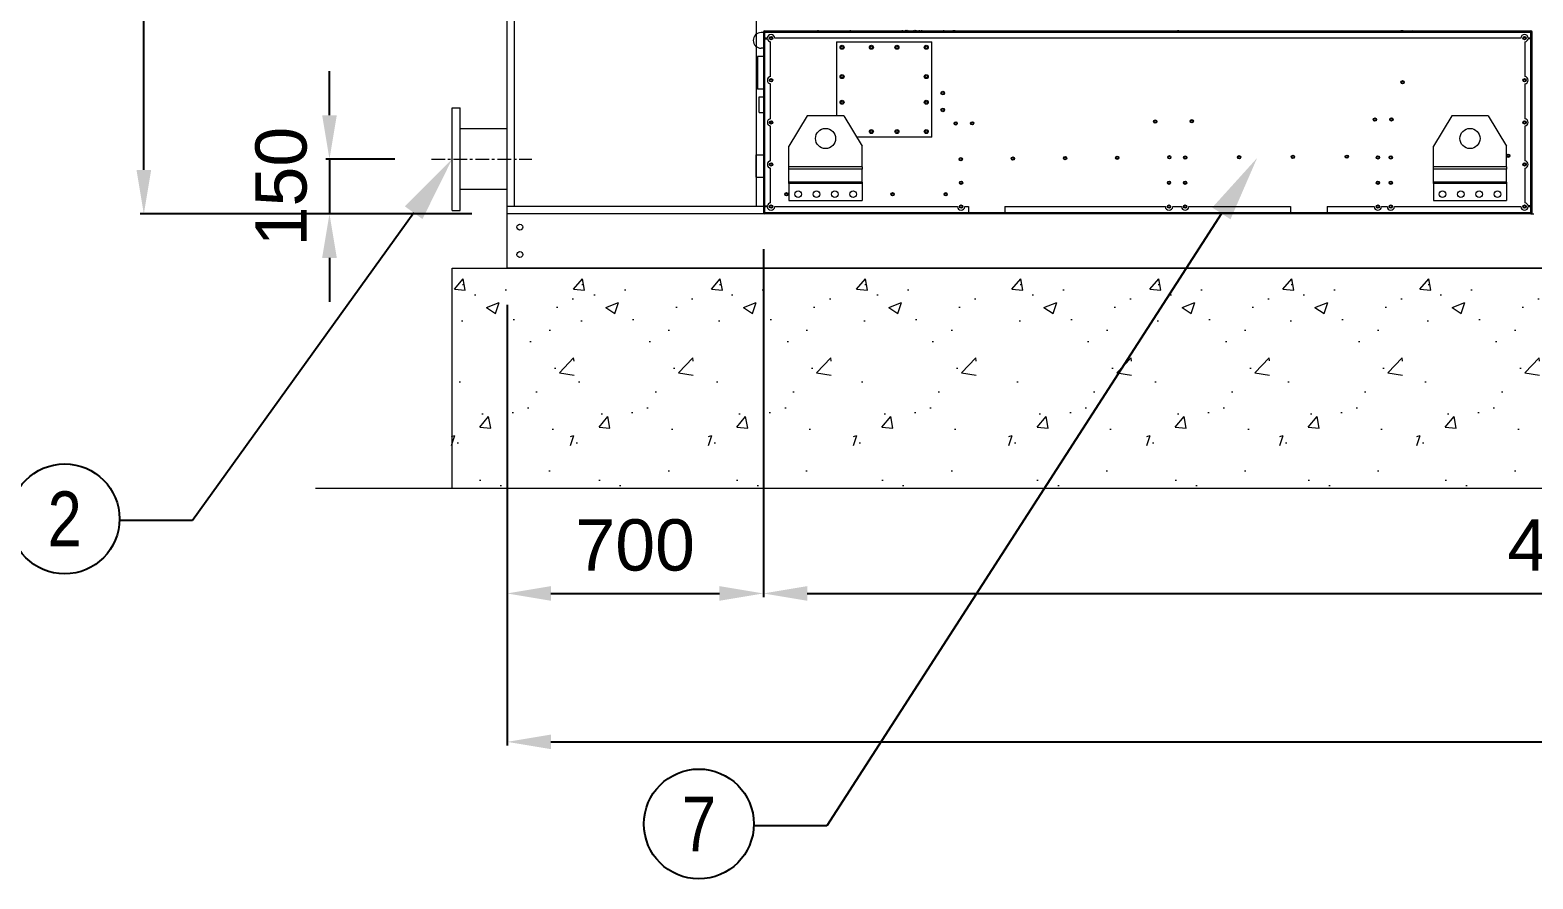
# Model space of a CAD drawing. Header units: millimetres. Extents: x -17070 to 42538, y -291348 to 31440.
# Drawn here: x 22421 to 26526, y 15712 to 18030 of the extents above; entities that cross this region are included whole.
import ezdxf
from ezdxf import colors
from ezdxf.entities.mleader import LeaderData, LeaderLine
from ezdxf.enums import TextEntityAlignment as Align
from ezdxf.math import Vec2, Vec3

# ---------------------------------------------------------------- set-up
doc = ezdxf.new("R2010")
doc.units = ezdxf.units.MM
doc.linetypes.add('CENTER', pattern=[2, 1.25, -0.25, 0.25, -0.25])
for name, color, linetype in [('center', 1, 'CENTER'), ('냉각탑_dim', 1, 'Continuous'), ('냉각탑_text', 3, 'Continuous'), ('냉각탑_기초', 23, 'Continuous')]:
    doc.layers.add(name, color=color, linetype=linetype)
doc.styles.get("Standard").update_dxf_attribs({"font": 'arial.ttf'})
doc.dimstyles.new('1.40', dxfattribs={"dimscale": 20, "dimtxt": 1.5, "dimasz": 1, "dimexe": 0.5, "dimexo": 0.5, "dimgap": 0.5, "dimtad": 1, "dimdec": 0, "dimzin": 0, "dimdsep": 46, "dimtxsty": 'Standard', "dimcen": 0, "dimclrd": 2, "dimclre": 2, "dimclrt": 3, "dimadec": 0, "dimazin": 0, "dimtfac": 1, "dimtdec": 0, "dimtmove": 0, "dimatfit": 0, "dimfxl": 1, "dimtolj": 1, "dimtzin": 0, "dimlwd": -1, "dimlwe": -1, "dimarcsym": 0})

# ---------------------------------------------------------------- blocks, each defined once
blk = doc.blocks.new('*D741')
at = {"color": 2, "transparency": 16777216}
for p, q in [((24424.2, 17431.2), (24424.2, 16481.8)), ((23724.2, 17279.3), (23724.2, 16481.8)), ((23844.2, 16491.8), (24304.2, 16491.8))]:
    blk.add_line(p, q, dxfattribs=at)
for points in [[(23844.2, 16511.8), (23844.2, 16471.8), (23724.2, 16491.8)], [(24304.2, 16511.8), (24304.2, 16471.8), (24424.2, 16491.8)]]:
    blk.add_solid(points, dxfattribs=at)
at = {"layer": 'Defpoints', "color": 0, "transparency": 16777216}
for p in [(24424.2, 17531.2), (23724.2, 17379.3), (24424.2, 16491.8)]:
    blk.add_point(p, dxfattribs=at)
at = {"color": 3, "lineweight": 5, "transparency": 16777216, "insert": (24074.2, 16623.2), "char_height": 140, "attachment_point": 5}
blk.add_mtext('\\A1;700', dxfattribs=at)
blk = doc.blocks.new('*D742')
at = {"color": 2, "transparency": 16777216}
for p, q in [((24424.2, 17427.7), (24424.2, 16481.8)), ((28924.2, 17427.7), (28924.2, 16481.8)), ((24544.2, 16491.8), (28804.2, 16491.8))]:
    blk.add_line(p, q, dxfattribs=at)
for points in [[(24544.2, 16511.8), (24544.2, 16471.8), (24424.2, 16491.8)], [(28804.2, 16511.8), (28804.2, 16471.8), (28924.2, 16491.8)]]:
    blk.add_solid(points, dxfattribs=at)
at = {"layer": 'Defpoints', "color": 0, "transparency": 16777216}
for p in [(24424.2, 17527.7), (28924.2, 17527.7), (28924.2, 16491.8)]:
    blk.add_point(p, dxfattribs=at)
at = {"color": 3, "lineweight": 5, "transparency": 16777216, "insert": (26674.2, 16623.2), "char_height": 140, "attachment_point": 5}
blk.add_mtext('\\A1;4500', dxfattribs=at)
blk = doc.blocks.new('*D744')
at = {"color": 2, "transparency": 16777216}
for p, q in [((23724.2, 17279.3), (23724.2, 16076.6)), ((30024.2, 17279.3), (30024.2, 16076.6)), ((23844.2, 16086.6), (29904.2, 16086.6))]:
    blk.add_line(p, q, dxfattribs=at)
for points in [[(23844.2, 16106.6), (23844.2, 16066.6), (23724.2, 16086.6)], [(29904.2, 16106.6), (29904.2, 16066.6), (30024.2, 16086.6)]]:
    blk.add_solid(points, dxfattribs=at)
at = {"layer": 'Defpoints', "color": 0, "transparency": 16777216}
for p in [(23724.2, 17379.3), (30024.2, 17379.3), (30024.2, 16086.6)]:
    blk.add_point(p, dxfattribs=at)
at = {"color": 3, "lineweight": 5, "transparency": 16777216, "insert": (26874.2, 16218.1), "char_height": 140, "attachment_point": 5}
blk.add_mtext('\\A1;6300', dxfattribs=at)
blk = doc.blocks.new('*D732')
at = {"color": 2, "transparency": 16777216}
for p, q in [((23239.2, 17797.3), (23239.2, 17917.3)), ((23417.7, 17677.3), (23229.2, 17677.3)), ((23239.2, 17677.3), (23239.2, 17527.7)), ((23627.7, 17527.7), (23229.2, 17527.7)), ((23239.2, 17407.7), (23239.2, 17287.7))]:
    blk.add_line(p, q, dxfattribs=at)
for points in [[(23219.2, 17797.3), (23259.2, 17797.3), (23239.2, 17677.3)], [(23219.2, 17407.7), (23259.2, 17407.7), (23239.2, 17527.7)]]:
    blk.add_solid(points, dxfattribs=at)
at = {"layer": 'Defpoints', "color": 0, "transparency": 16777216}
for p in [(23517.7, 17677.3), (23239.2, 17527.7), (23727.7, 17527.7)]:
    blk.add_point(p, dxfattribs=at)
at = {"color": 3, "lineweight": 5, "transparency": 16777216, "insert": (23107.7, 17602.5), "char_height": 140, "attachment_point": 5, "rotation": 90}
blk.add_mtext('\\A1;150', dxfattribs=at)
blk = doc.blocks.new('*D735')
at = {"color": 2, "transparency": 16777216}
for p, q in [((23474.2, 20320.7), (22722.2, 20320.7)), ((22732.2, 17647.7), (22732.2, 20200.7)), ((23624.2, 17527.7), (22722.2, 17527.7))]:
    blk.add_line(p, q, dxfattribs=at)
for points in [[(22712.2, 20200.7), (22752.2, 20200.7), (22732.2, 20320.7)], [(22712.2, 17647.7), (22752.2, 17647.7), (22732.2, 17527.7)]]:
    blk.add_solid(points, dxfattribs=at)
at = {"layer": 'Defpoints', "color": 0, "transparency": 16777216}
for p in [(22732.2, 20320.7), (23574.2, 20320.7), (23724.2, 17527.7)]:
    blk.add_point(p, dxfattribs=at)
at = {"color": 3, "lineweight": 5, "transparency": 16777216, "insert": (22600.6, 18924.2), "char_height": 140, "attachment_point": 5, "rotation": 90}
blk.add_mtext('\\A1;2793', dxfattribs=at)
blk = doc.blocks.new('1')
at = {"color": 0, "lineweight": 20}
for p, q in [((23724.2, 17527.7), (23724.2, 20527.7)), ((23744.2, 17547.7), (23744.2, 20507.7)), ((24424.2, 17547.7), (23724.2, 17547.7)), ((23724.2, 17379.3), (23724.2, 17527.7)), ((24427.7, 17527.7), (23724.2, 17527.7)), ((24427.7, 17527.7), (24424.2, 17527.7)), ((26520.7, 17527.7), (26528.9, 17527.7)), ((30024.2, 17379.3), (23724.2, 17379.3))]:
    blk.add_line(p, q, dxfattribs=at)
at = {"color": 7, "lineweight": 20, "ltscale": 0.108889}
blk.add_line((24404.2, 20507.7), (24404.2, 17547.7), dxfattribs=at)
at = {"color": 7, "lineweight": 20, "ltscale": 0.003333}
for p, q in [((24424.2, 18022.8), (24418.2, 18022.8)), ((24424.2, 17980.1), (24418.2, 17980.1))]:
    blk.add_line(p, q, dxfattribs=at)
at = {"color": 7, "lineweight": 20, "ltscale": 0.010278}
for p, q in [((24424.2, 18024.2), (24424.2, 18005.7)), ((24426.2, 18005.7), (24426.2, 18024.2)), ((26520.7, 18005.7), (26520.7, 18024.2)), ((26522.2, 18024.2), (26522.2, 18005.7)), ((26524.2, 18005.7), (26524.2, 18024.2)), ((24424.2, 17549.7), (24424.2, 17531.2)), ((24426.2, 17531.2), (24426.2, 17549.7)), ((26520.7, 17531.2), (26520.7, 17549.7)), ((26522.2, 17549.7), (26522.2, 17531.2)), ((26524.2, 17531.2), (26524.2, 17549.7))]:
    blk.add_line(p, q, dxfattribs=at)
at = {"color": 7, "lineweight": 20, "ltscale": 0.001111}
for p, q in [((24426.2, 18024.2), (24424.2, 18024.2)), ((24573.6, 18027.7), (24573.6, 18029.7)), ((24662.7, 18027.7), (24662.7, 18029.7)), ((26524.2, 18024.2), (26522.2, 18024.2)), ((24427.7, 18007.7), (24427.7, 18005.7)), ((24424.2, 17531.2), (24426.2, 17531.2)), ((24427.7, 17549.7), (24427.7, 17547.7)), ((26522.2, 17531.2), (26524.2, 17531.2))]:
    blk.add_line(p, q, dxfattribs=at)
at = {"color": 7, "lineweight": 20, "ltscale": 0.000833333}
for p, q in [((24427.7, 18024.2), (24426.2, 18024.2)), ((26520.7, 18024.2), (26522.2, 18024.2)), ((24427.7, 17531.2), (24426.2, 17531.2)), ((26520.7, 17531.2), (26522.2, 17531.2))]:
    blk.add_line(p, q, dxfattribs=at)
at = {"color": 7, "lineweight": 20}
for p, q in [((24427.7, 18027.7), (26520.7, 18027.7)), ((24427.7, 18024.2), (26520.7, 18024.2)), ((26493.2, 18007.7), (24455.2, 18007.7)), ((26520.7, 17527.7), (24427.7, 17527.7)), ((26520.7, 17527.7), (24427.7, 17527.7))]:
    blk.add_line(p, q, dxfattribs=at)
at = {"color": 7, "lineweight": 20, "ltscale": 0.001944}
for p, q in [((24427.7, 18024.2), (24427.7, 18027.7)), ((26520.7, 18024.2), (26520.7, 18027.7)), ((24424.2, 18005.7), (24427.7, 18005.7)), ((26524.2, 18005.7), (26520.7, 18005.7)), ((24424.2, 17549.7), (24427.7, 17549.7)), ((24427.7, 17531.2), (24427.7, 17527.7)), ((26524.2, 17549.7), (26520.7, 17549.7)), ((26520.7, 17531.2), (26520.7, 17527.7))]:
    blk.add_line(p, q, dxfattribs=at)
at = {"color": 7, "lineweight": 20, "ltscale": 0.009167}
for p, q in [((24427.7, 18024.2), (24427.7, 18007.7)), ((26520.7, 18007.7), (26520.7, 18024.2)), ((24427.7, 17547.7), (24427.7, 17531.2)), ((24984.2, 17547.7), (24984.2, 17531.2)), ((25084.2, 17547.7), (25084.2, 17531.2)), ((25864.2, 17547.7), (25864.2, 17531.2)), ((25964.2, 17547.7), (25964.2, 17531.2)), ((26520.7, 17531.2), (26520.7, 17547.7))]:
    blk.add_line(p, q, dxfattribs=at)
at = {"color": 7, "lineweight": 20, "ltscale": 0.001115}
for p, q in [((24917.3, 18027.7), (24917.4, 18029.7)), ((24943.9, 18027.7), (24944, 18029.7)), ((24947.4, 18027.7), (24947.5, 18029.7)), ((24947.4, 18027.7), (24947.5, 18029.7)), ((25557.5, 18029.7), (25557.4, 18027.7)), ((25557.4, 18027.7), (25557.5, 18029.7)), ((26167.4, 18027.7), (26167.5, 18029.7)), ((26170.9, 18027.7), (26171.1, 18029.7)), ((26197.5, 18027.7), (26197.7, 18029.7))]:
    blk.add_line(p, q, dxfattribs=at)
at = {"color": 7, "lineweight": 20, "ltscale": 0.253333}
for p, q in [((24424.2, 18005.7), (24424.2, 17549.7)), ((24427.7, 18005.7), (24427.7, 17549.7)), ((26520.7, 17549.7), (26520.7, 18005.7)), ((26524.2, 17549.7), (26524.2, 18005.7))]:
    blk.add_line(p, q, dxfattribs=at)
at = {"color": 7, "lineweight": 20, "ltscale": 0.004167}
for p, q in [((24435.2, 18007.7), (24427.7, 18007.7)), ((26520.7, 18007.7), (26513.2, 18007.7)), ((24427.7, 17547.7), (24435.2, 17547.7)), ((26513.2, 17547.7), (26520.7, 17547.7))]:
    blk.add_line(p, q, dxfattribs=at)
at = {"color": 7, "lineweight": 20, "ltscale": 0.004279}
for p, q in [((24427.7, 18005.7), (24435.4, 18005.7)), ((26520.7, 18005.7), (26513, 18005.7)), ((24427.7, 17549.7), (24435.4, 17549.7)), ((26520.7, 17549.7), (26513, 17549.7))]:
    blk.add_line(p, q, dxfattribs=at)
at = {"color": 7, "lineweight": 20, "ltscale": 0.052833}
for p, q in [((24444.2, 17902.6), (24444.2, 17997.7)), ((26504.2, 17997.7), (26504.2, 17902.6)), ((24444.2, 17787.6), (24444.2, 17882.7)), ((26504.2, 17882.7), (26504.2, 17787.6)), ((24444.2, 17672.6), (24444.2, 17767.7)), ((26504.2, 17767.7), (26504.2, 17672.6)), ((24444.2, 17557.6), (24444.2, 17652.7)), ((26504.2, 17652.7), (26504.2, 17557.6))]:
    blk.add_line(p, q, dxfattribs=at)
at = {"color": 7, "lineweight": 20, "ltscale": 0.144444}
for p, q in [((24624.2, 17997.7), (24884.2, 17997.7)), ((24624.2, 17997.7), (24624.2, 17795.7)), ((24884.2, 17737.7), (24884.2, 17997.7)), ((24884.2, 17737.7), (24679.1, 17737.7))]:
    blk.add_line(p, q, dxfattribs=at)
at = {"color": 7, "lineweight": 20, "ltscale": 0.02475}
for p, q in [((24408.2, 17957.2), (24408.2, 17912.7)), ((24408.2, 17912.7), (24408.2, 17868.1))]:
    blk.add_line(p, q, dxfattribs=at)
at = {"color": 7, "lineweight": 20, "ltscale": 0.008889}
for p, q in [((24424.2, 17957.2), (24408.2, 17957.2)), ((24424.2, 17868.1), (24408.2, 17868.1))]:
    blk.add_line(p, q, dxfattribs=at)
at = {"color": 7, "lineweight": 20, "ltscale": 0.149635}
for p, q in [((23574.2, 17547.9), (23574.2, 17817.3)), ((23596.2, 17547.9), (23596.2, 17817.3))]:
    blk.add_line(p, q, dxfattribs=at)
at = {"color": 7, "lineweight": 20, "ltscale": 0.012222}
for p, q in [((23574.2, 17817.3), (23596.2, 17817.3)), ((23574.2, 17537.3), (23596.2, 17537.3))]:
    blk.add_line(p, q, dxfattribs=at)
at = {"color": 7, "lineweight": 20, "ltscale": 0.011861}
blk.add_line((24413, 17804.3), (24413, 17847), dxfattribs=at)
at = {"color": 7, "lineweight": 20, "ltscale": 0.006222}
for p, q in [((24413, 17847), (24424.2, 17847)), ((24413, 17804.3), (24424.2, 17804.3))]:
    blk.add_line(p, q, dxfattribs=at)
at = {"color": 7, "lineweight": 20, "ltscale": 0.003143}
blk.add_line((24444.2, 17780.5), (24444.2, 17774.8), dxfattribs=at)
at = {"color": 7, "lineweight": 20, "ltscale": 0.053832}
for p, q in [((24544.2, 17795.7), (24494.2, 17712.7)), ((26304.2, 17795.7), (26254.2, 17712.7)), ((26404.2, 17795.7), (26454.2, 17712.7))]:
    blk.add_line(p, q, dxfattribs=at)
at = {"color": 7, "lineweight": 20, "ltscale": 0.044444}
blk.add_line((24644.2, 17795.7), (24544.2, 17795.7), dxfattribs=at)
at = {"color": 7, "lineweight": 20, "ltscale": 0.016214}
blk.add_line((24644.2, 17795.7), (24694.2, 17712.7), dxfattribs=at)
at = {"color": 7, "lineweight": 20, "ltscale": 9.6213e-07}
blk.add_line((24909.2, 17811.7), (24909.2, 17811.7), dxfattribs=at)
at = {"color": 7, "lineweight": 20, "ltscale": 0.055556}
for p, q in [((26404.2, 17795.7), (26304.2, 17795.7)), ((25084.2, 17531.2), (24984.2, 17531.2)), ((25964.2, 17531.2), (25864.2, 17531.2)), ((25964.2, 17531.2), (25864.2, 17531.2))]:
    blk.add_line(p, q, dxfattribs=at)
at = {"color": 7, "lineweight": 20, "ltscale": 0.071111}
for p, q in [((23724.2, 17759.9), (23596.2, 17759.9)), ((23724.2, 17594.7), (23596.2, 17594.7))]:
    blk.add_line(p, q, dxfattribs=at)
at = {"color": 7, "lineweight": 20, "ltscale": 0.031187}
for p, q in [((24494.2, 17656.5), (24494.2, 17712.7)), ((24694.2, 17656.5), (24694.2, 17712.7)), ((26254.2, 17656.5), (26254.2, 17712.7)), ((26454.2, 17656.5), (26454.2, 17712.7))]:
    blk.add_line(p, q, dxfattribs=at)
at = {"color": 7, "lineweight": 20, "ltscale": 0.016806}
for p, q in [((24405, 17658.7), (24405, 17689)), ((24405, 17628.5), (24405, 17658.7))]:
    blk.add_line(p, q, dxfattribs=at)
at = {"color": 7, "lineweight": 20, "ltscale": 0.010667}
for p, q in [((24405, 17689), (24424.2, 17689)), ((24405, 17628.5), (24424.2, 17628.5))]:
    blk.add_line(p, q, dxfattribs=at)
at = {"color": 7, "lineweight": 20, "ltscale": 0.003919}
for p, q in [((24494.2, 17649.5), (24494.2, 17656.5)), ((24694.2, 17656.5), (24694.2, 17649.5)), ((26254.2, 17649.5), (26254.2, 17656.5)), ((26454.2, 17656.5), (26454.2, 17649.5))]:
    blk.add_line(p, q, dxfattribs=at)
at = {"color": 7, "lineweight": 20, "ltscale": 0.111111}
for p, q in [((24694.2, 17656.5), (24494.2, 17656.5)), ((26454.2, 17656.5), (26254.2, 17656.5)), ((24694.2, 17649.5), (24494.2, 17649.5)), ((24694.2, 17614.3), (24494.2, 17614.3)), ((24694.2, 17610.8), (24494.2, 17610.8)), ((26454.2, 17649.5), (26254.2, 17649.5)), ((26454.2, 17614.3), (26254.2, 17614.3)), ((26454.2, 17610.8), (26254.2, 17610.8)), ((24494.2, 17564.7), (24694.2, 17564.7)), ((26254.2, 17564.7), (26454.2, 17564.7))]:
    blk.add_line(p, q, dxfattribs=at)
at = {"color": 7, "lineweight": 20, "ltscale": 0.019545}
for p, q in [((24494.2, 17614.3), (24494.2, 17649.5)), ((24694.2, 17614.3), (24694.2, 17649.5)), ((26254.2, 17614.3), (26254.2, 17649.5)), ((26454.2, 17614.3), (26454.2, 17649.5))]:
    blk.add_line(p, q, dxfattribs=at)
at = {"color": 7, "lineweight": 20, "ltscale": 0.001959}
for p, q in [((24494.2, 17610.8), (24494.2, 17614.3)), ((24694.2, 17614.3), (24694.2, 17610.8)), ((26254.2, 17610.8), (26254.2, 17614.3)), ((26454.2, 17614.3), (26454.2, 17610.8))]:
    blk.add_line(p, q, dxfattribs=at)
at = {"color": 7, "lineweight": 20, "ltscale": 0.025612}
for p, q in [((24494.2, 17610.8), (24494.2, 17564.7)), ((24694.2, 17610.8), (24694.2, 17564.7)), ((26254.2, 17610.8), (26254.2, 17564.7)), ((26454.2, 17610.8), (26454.2, 17564.7))]:
    blk.add_line(p, q, dxfattribs=at)
at = {"color": 7, "lineweight": 20, "ltscale": 0.00592}
for p, q in [((23574.2, 17537.3), (23574.2, 17547.9)), ((23596.2, 17537.3), (23596.2, 17547.9))]:
    blk.add_line(p, q, dxfattribs=at)
at = {"color": 7, "lineweight": 20, "ltscale": 0.309167}
for p, q in [((24984.2, 17531.2), (24427.7, 17531.2)), ((26520.7, 17531.2), (25964.2, 17531.2))]:
    blk.add_line(p, q, dxfattribs=at)
at = {"color": 7, "lineweight": 20, "ltscale": 0.277222}
blk.add_line((24455.2, 17547.7), (24954.2, 17547.7), dxfattribs=at)
at = {"color": 7, "lineweight": 20, "ltscale": 0.005556}
blk.add_line((24974.2, 17547.7), (24984.2, 17547.7), dxfattribs=at)
at = {"color": 7, "lineweight": 20, "ltscale": 0.243333}
blk.add_line((25084.2, 17547.7), (25522.2, 17547.7), dxfattribs=at)
at = {"color": 7, "lineweight": 20, "ltscale": 0.433333}
blk.add_line((25864.2, 17531.2), (25084.2, 17531.2), dxfattribs=at)
at = {"color": 7, "lineweight": 20, "ltscale": 0.013333}
blk.add_line((25542.2, 17547.7), (25566.2, 17547.7), dxfattribs=at)
at = {"color": 7, "lineweight": 20, "ltscale": 0.154444}
blk.add_line((25586.2, 17547.7), (25864.2, 17547.7), dxfattribs=at)
at = {"color": 7, "lineweight": 20, "ltscale": 0.071389}
blk.add_line((25964.2, 17547.7), (26092.7, 17547.7), dxfattribs=at)
at = {"color": 7, "lineweight": 20, "ltscale": 0.008333}
blk.add_line((26112.7, 17547.7), (26127.7, 17547.7), dxfattribs=at)
at = {"color": 7, "lineweight": 20, "ltscale": 0.191944}
blk.add_line((26147.7, 17547.7), (26493.2, 17547.7), dxfattribs=at)
at = {"color": 7, "lineweight": 20}
for centre, radius in [((24445.2, 18007.7), 4.5), ((24445.2, 18007.7), 3), ((24639.2, 17982.7), 5.5), ((24639.2, 17982.7), 3), ((24719.2, 17982.7), 5.5), ((24719.2, 17982.7), 3), ((24789.2, 17982.7), 5.5), ((24789.2, 17982.7), 3), ((24869.2, 17982.7), 5.5), ((24869.2, 17982.7), 3), ((26503.2, 18007.7), 4.5), ((26503.2, 18007.7), 3), ((24445.2, 17892.7), 4.5), ((24639.2, 17902.7), 5.5), ((24639.2, 17902.7), 3), ((24869.2, 17902.7), 5.5), ((24869.2, 17902.7), 3), ((26503.2, 17892.7), 4.5), ((24445.2, 17892.7), 3), ((24914.2, 17857.7), 5), ((24914.2, 17857.7), 3.5), ((26170.2, 17887.4), 4.5), ((26170.2, 17887.4), 3), ((26503.2, 17892.7), 3), ((24639.2, 17832.7), 5.5), ((24639.2, 17832.7), 3), ((24869.2, 17832.7), 5.5), ((24869.2, 17832.7), 3), ((24914.2, 17811.7), 5), ((24914.2, 17811.7), 3.5), ((24445.2, 17777.7), 4.5), ((24445.2, 17777.7), 3), ((24949.5, 17774.7), 4.5), ((24949.5, 17774.7), 3), ((24994.5, 17775.1), 4.5), ((24994.5, 17775.1), 3), ((25494.5, 17779.8), 4.5), ((25494.5, 17779.8), 3), ((25594.5, 17780.7), 4.5), ((25594.5, 17780.7), 3), ((26094.5, 17785.3), 4.5), ((26094.5, 17785.3), 3), ((26139.5, 17785.7), 4.5), ((26139.5, 17785.7), 3), ((26503.2, 17777.7), 4.5), ((26503.2, 17777.7), 3), ((24594.2, 17733.7), 27.5), ((24719.2, 17752.7), 5.5), ((24719.2, 17752.7), 3), ((24789.2, 17752.7), 5.5), ((24789.2, 17752.7), 3), ((24869.2, 17752.7), 5.5), ((24869.2, 17752.7), 3), ((26354.2, 17733.7), 27.5), ((24445.2, 17662.7), 4.5), ((24445.2, 17662.7), 3), ((24963.2, 17677.2), 4.5), ((24963.2, 17677.7), 3), ((25105.7, 17678.8), 4.5), ((25105.7, 17678.8), 3), ((25248.2, 17680), 4.5), ((25248.2, 17680), 3), ((25390.6, 17681.2), 4.5), ((25390.6, 17681.2), 3), ((25533.1, 17682.4), 4.5), ((25533.1, 17682.4), 3), ((25576.7, 17681.7), 4.5), ((25576.7, 17681.7), 3), ((25723.7, 17682.5), 4.5), ((25723.7, 17682.5), 3), ((25870.7, 17683.3), 4.5), ((25870.7, 17683.3), 3), ((26017.7, 17684.1), 4.5), ((26017.7, 17684.1), 3), ((26102.7, 17682.2), 4.5), ((26102.7, 17682.2), 3), ((26137.7, 17682.2), 4.5), ((26137.7, 17682.2), 3), ((26458.6, 17686.4), 4.5), ((26458.6, 17686.4), 3), ((26503.2, 17662.7), 4.5), ((26503.2, 17662.7), 3), ((24964.2, 17612.7), 4.5), ((24964.2, 17612.7), 3), ((25532.2, 17612.7), 4.5), ((25532.2, 17612.7), 3), ((25576.2, 17612.7), 4.5), ((25576.2, 17612.7), 3), ((26102.7, 17612.7), 4.5), ((26102.7, 17612.7), 3), ((26137.7, 17612.7), 4.5), ((26137.7, 17612.7), 3), ((24487.2, 17581.7), 4.5), ((24487.2, 17581.7), 3), ((24519.2, 17581.7), 9), ((24569.2, 17581.7), 9), ((24619.2, 17581.7), 9), ((24669.2, 17581.7), 9), ((24777.2, 17581.7), 4.5), ((24777.2, 17581.7), 3), ((24922.2, 17581.7), 4.5), ((24922.2, 17581.7), 3), ((26279.2, 17581.7), 9), ((26329.2, 17581.7), 9), ((26379.2, 17581.7), 9), ((26429.2, 17581.7), 9), ((24445.2, 17547.7), 4.5), ((24445.2, 17547.7), 3), ((24964.2, 17547.7), 4.5), ((24964.2, 17547.7), 3), ((25532.2, 17547.7), 4.5), ((25532.2, 17547.7), 3), ((25576.2, 17547.7), 4.5), ((25576.2, 17547.7), 3), ((26102.7, 17547.7), 4.5), ((26102.7, 17547.7), 3), ((26137.7, 17547.7), 4.5), ((26137.7, 17547.7), 3), ((26503.2, 17547.7), 4.5), ((26503.2, 17547.7), 3)]:
    blk.add_circle(centre, radius, dxfattribs=at)
at = {"lineweight": 20}
for centre in [(23759.2, 17491.8), (23759.2, 17416.8)]:
    blk.add_circle(centre, 8, dxfattribs=at)
at = {"color": 7, "lineweight": 20}
for centre, radius, start, end in [((24418.2, 18001.5), 21.4, 90, 270), ((24427.7, 18024.2), 3.5, 90, 180), ((24427.7, 18024.2), 1.5, 90, 180), ((24462.7, 18024.2), 3.5, 89.755, 90), ((24827, 18037.7), 25, 198.6634, 203.5787), ((24827, 18037.7), 17, 208.0733, 216.0327), ((24827, 18037.7), 15, 212.2319, 221.8114), ((24827, 18037.7), 12.5, 219.7931, 233.1317), ((24827, 18037.7), 12.5, 306.8683, 320.2069), ((24827, 18037.7), 15, 318.1886, 327.7681), ((24827, 18037.7), 17, 323.9673, 331.9267), ((24827, 18037.7), 25, 336.4218, 341.3366), ((24836, 18025.7), 21.4, 5.3743, 10.7975), ((26485.7, 18024.2), 3.5, 90, 90.245), ((26520.7, 18024.2), 3.5, 0, 90), ((26520.7, 18024.2), 1.5, 0, 90), ((24445.2, 18007.7), 10, 0, 180), ((24445.2, 18007.7), 10, 191.537, 264.2608), ((26503.2, 18007.7), 10, 0, 180), ((26503.2, 18007.7), 10, 275.7392, 348.463), ((24445.2, 17892.7), 10, 95.7392, 264.2608), ((26503.2, 17892.7), 10, 275.7392, 84.2608), ((24445.2, 17777.7), 10, 95.7392, 264.2608), ((26503.2, 17777.7), 10, 275.7392, 84.2608), ((24445.2, 17662.7), 10, 95.7392, 264.2608), ((26503.2, 17662.7), 10, 275.7392, 84.2608), ((24427.7, 17531.2), 3.5, 180, 270), ((24427.7, 17531.2), 1.5, 180, 270), ((24445.2, 17547.7), 10, 180, 0), ((24445.2, 17547.7), 10, 95.7392, 168.463), ((24964.2, 17547.7), 10, 180, 0), ((25532.2, 17547.7), 10, 180, 0), ((25576.2, 17547.7), 10, 180, 0), ((26102.7, 17547.7), 10, 180, 0), ((26137.7, 17547.7), 10, 180, 0), ((26503.2, 17547.7), 10, 180, 0), ((26503.2, 17547.7), 10, 11.537, 84.2608), ((26520.7, 17531.2), 1.5, 270, 0), ((26520.7, 17531.2), 3.5, 270, 0)]:
    blk.add_arc(centre, radius, start, end, dxfattribs=at)
at = {"layer": 'center', "lineweight": 20, "ltscale": 30}
blk.add_line((23517.7, 17677.3), (23791.6, 17677.3), dxfattribs=at)

msp = doc.modelspace()

# ---------------------------------------------------------------- hatches: boundary and pattern name
at = {"layer": '냉각탑_기초', "lineweight": 20, "ltscale": 30}
h = msp.add_hatch(dxfattribs=at)
h.set_pattern_fill('AR-CONC', color=256, scale=50, style=0)
h.set_pattern_definition([(50, (8978.54, 837.98), (358.63, -31.376), [37.5, -412.5]), (355, (8978.54, 837.98), (-69.3757, 376.096), [30, -330]), (100.4514, (9008.43, 835.37), (289.2547, 344.72), [31.87, -350.571]), (46.1842, (8978.54, 938), (533.6205, -82.7595), [56.25, -618.75]), (96.6356, (9023, 931.1), (467.331, 487.059), [47.805, -525.856]), (351.1842, (8978.54, 938), (467.331, 487.059), [45, -495]), (21, (9028.54, 912.98), (298.4535, -201.3094), [37.5, -412.5]), (326, (9028.54, 912.98), (121.6577, 362.575), [30, -330]), (71.4514, (9053.4, 896.2), (420.1113, 161.265), [31.87, -350.571]), (37.5, (8978.54, 837.98), (6.0799, 166.4469), [0, -326, 0, -335, 0, -331.25]), (7.5, (8978.54, 837.98), (131.5348, 197.2059), [0, -191, 0, -318.5, 0, -126.25]), (327.5, (8867.04, 837.98), (266.9112, -11.2774), [0, -125, 0, -390, 0, -517.5]), (317.5, (8817.04, 837.98), (291.593, 50.0525), [0, -162.5, 0, -259, 0, -367.5])])
h.paths.add_polyline_path([(23907.1, 17379.3), (23572.1, 17379.3), (23572.1, 16779.3), (23907.1, 16779.3)])
h = msp.add_hatch(dxfattribs=at)
h.set_pattern_fill('AR-CONC', color=256, scale=50, style=0)
h.set_pattern_definition([(50, (9304.26, 837.98), (358.63, -31.376), [37.5, -412.5]), (355, (9304.26, 837.98), (-69.3757, 376.096), [30, -330]), (100.4514, (9334.14, 835.37), (289.2547, 344.72), [31.87, -350.571]), (46.1842, (9304.26, 938), (533.6205, -82.7595), [56.25, -618.75]), (96.6356, (9348.7, 931.1), (467.331, 487.059), [47.805, -525.856]), (351.1842, (9304.26, 938), (467.331, 487.059), [45, -495]), (21, (9354.26, 912.98), (298.4535, -201.3094), [37.5, -412.5]), (326, (9354.26, 912.98), (121.6577, 362.575), [30, -330]), (71.4514, (9379.13, 896.2), (420.1113, 161.265), [31.87, -350.571]), (37.5, (9304.26, 837.98), (6.0799, 166.4469), [0, -326, 0, -335, 0, -331.25]), (7.5, (9304.26, 837.98), (131.5348, 197.2059), [0, -191, 0, -318.5, 0, -126.25]), (327.5, (9192.76, 837.98), (266.9112, -11.2774), [0, -125, 0, -390, 0, -517.5]), (317.5, (9142.76, 837.98), (291.593, 50.0525), [0, -162.5, 0, -259, 0, -367.5])])
h.paths.add_polyline_path([(24232.8, 17379.3), (23897.8, 17379.3), (23897.8, 16779.3), (24232.8, 16779.3)])
h = msp.add_hatch(dxfattribs=at)
h.set_pattern_fill('AR-CONC', color=256, scale=50, style=0)
h.set_pattern_definition([(50, (9680.64, 837.98), (358.63, -31.376), [37.5, -412.5]), (355, (9680.64, 837.98), (-69.3757, 376.096), [30, -330]), (100.4514, (9710.52, 835.37), (289.2547, 344.72), [31.87, -350.571]), (46.1842, (9680.64, 938), (533.6205, -82.7595), [56.25, -618.75]), (96.6356, (9725.1, 931.1), (467.331, 487.059), [47.805, -525.856]), (351.1842, (9680.64, 938), (467.331, 487.059), [45, -495]), (21, (9730.64, 912.98), (298.4535, -201.3094), [37.5, -412.5]), (326, (9730.64, 912.98), (121.6577, 362.575), [30, -330]), (71.4514, (9755.5, 896.2), (420.1113, 161.265), [31.87, -350.571]), (37.5, (9680.64, 837.98), (6.0799, 166.4469), [0, -326, 0, -335, 0, -331.25]), (7.5, (9680.64, 837.98), (131.5348, 197.2059), [0, -191, 0, -318.5, 0, -126.25]), (327.5, (9569.14, 837.98), (266.9112, -11.2774), [0, -125, 0, -390, 0, -517.5]), (317.5, (9519.14, 837.98), (291.593, 50.0525), [0, -162.5, 0, -259, 0, -367.5])])
h.paths.add_polyline_path([(24609.2, 17379.3), (24274.2, 17379.3), (24274.2, 16779.3), (24609.2, 16779.3)])
h = msp.add_hatch(dxfattribs=at)
h.set_pattern_fill('AR-CONC', color=256, scale=50, style=0)
h.set_pattern_definition([(50, (10077.1, 837.98), (358.63, -31.376), [37.5, -412.5]), (355, (10077.1, 837.98), (-69.3757, 376.096), [30, -330]), (100.4514, (10106.97, 835.37), (289.2547, 344.72), [31.87, -350.571]), (46.1842, (10077.1, 938), (533.6205, -82.7595), [56.25, -618.75]), (96.6356, (10121.56, 931.1), (467.331, 487.059), [47.805, -525.856]), (351.1842, (10077.1, 938), (467.331, 487.059), [45, -495]), (21, (10127.1, 912.98), (298.4535, -201.3094), [37.5, -412.5]), (326, (10127.1, 912.98), (121.6577, 362.575), [30, -330]), (71.4514, (10151.96, 896.2), (420.1113, 161.265), [31.87, -350.571]), (37.5, (10077.09, 837.98), (6.0799, 166.4469), [0, -326, 0, -335, 0, -331.25]), (7.5, (10077.09, 837.98), (131.5348, 197.2059), [0, -191, 0, -318.5, 0, -126.25]), (327.5, (9965.59, 837.98), (266.9112, -11.2774), [0, -125, 0, -390, 0, -517.5]), (317.5, (9915.6, 837.98), (291.593, 50.0525), [0, -162.5, 0, -259, 0, -367.5])])
h.paths.add_polyline_path([(25005.6, 17379.3), (24670.6, 17379.3), (24670.6, 16779.3), (25005.6, 16779.3)])
h = msp.add_hatch(dxfattribs=at)
h.set_pattern_fill('AR-CONC', color=256, scale=50, style=0)
h.set_pattern_definition([(50, (10501.27, 837.98), (358.63, -31.376), [37.5, -412.5]), (355, (10501.27, 837.98), (-69.3757, 376.096), [30, -330]), (100.4514, (10531.15, 835.37), (289.2547, 344.72), [31.87, -350.571]), (46.1842, (10501.27, 938), (533.6205, -82.7595), [56.25, -618.75]), (96.6356, (10545.73, 931.1), (467.331, 487.059), [47.805, -525.856]), (351.1842, (10501.27, 938), (467.331, 487.059), [45, -495]), (21, (10551.27, 912.98), (298.4535, -201.3094), [37.5, -412.5]), (326, (10551.27, 912.98), (121.6577, 362.575), [30, -330]), (71.4514, (10576.14, 896.2), (420.1113, 161.265), [31.87, -350.571]), (37.5, (10501.27, 837.98), (6.0799, 166.4469), [0, -326, 0, -335, 0, -331.25]), (7.5, (10501.27, 837.98), (131.5348, 197.2059), [0, -191, 0, -318.5, 0, -126.25]), (327.5, (10389.77, 837.98), (266.9112, -11.2774), [0, -125, 0, -390, 0, -517.5]), (317.5, (10339.77, 837.98), (291.593, 50.0525), [0, -162.5, 0, -259, 0, -367.5])])
h.paths.add_polyline_path([(25429.8, 17379.3), (25094.8, 17379.3), (25094.8, 16779.3), (25429.8, 16779.3)])
h = msp.add_hatch(dxfattribs=at)
h.set_pattern_fill('AR-CONC', color=256, scale=50, style=0)
h.set_pattern_definition([(50, (10878.3, 837.98), (358.63, -31.376), [37.5, -412.5]), (355, (10878.3, 837.98), (-69.3757, 376.096), [30, -330]), (100.4514, (10908.2, 835.37), (289.2547, 344.72), [31.87, -350.571]), (46.1842, (10878.3, 938), (533.6205, -82.7595), [56.25, -618.75]), (96.6356, (10922.8, 931.1), (467.331, 487.059), [47.805, -525.856]), (351.1842, (10878.3, 938), (467.331, 487.059), [45, -495]), (21, (10928.3, 912.98), (298.4535, -201.3094), [37.5, -412.5]), (326, (10928.3, 912.98), (121.6577, 362.575), [30, -330]), (71.4514, (10953.2, 896.2), (420.1113, 161.265), [31.87, -350.571]), (37.5, (10878.31, 837.98), (6.0799, 166.4469), [0, -326, 0, -335, 0, -331.25]), (7.5, (10878.31, 837.98), (131.5348, 197.2059), [0, -191, 0, -318.5, 0, -126.25]), (327.5, (10766.81, 837.98), (266.9112, -11.2774), [0, -125, 0, -390, 0, -517.5]), (317.5, (10716.81, 837.98), (291.593, 50.0525), [0, -162.5, 0, -259, 0, -367.5])])
h.paths.add_polyline_path([(25806.8, 17379.3), (25471.8, 17379.3), (25471.8, 16779.3), (25806.8, 16779.3)])
h = msp.add_hatch(dxfattribs=at)
h.set_pattern_fill('AR-CONC', color=256, scale=50, style=0)
h.set_pattern_definition([(50, (11241.5, 837.98), (358.63, -31.376), [37.5, -412.5]), (355, (11241.5, 837.98), (-69.3757, 376.096), [30, -330]), (100.4514, (11271.38, 835.37), (289.2547, 344.72), [31.87, -350.571]), (46.1842, (11241.5, 938), (533.6205, -82.7595), [56.25, -618.75]), (96.6356, (11285.96, 931.1), (467.331, 487.059), [47.805, -525.856]), (351.1842, (11241.5, 938), (467.331, 487.059), [45, -495]), (21, (11291.5, 912.98), (298.4535, -201.3094), [37.5, -412.5]), (326, (11291.5, 912.98), (121.6577, 362.575), [30, -330]), (71.4514, (11316.37, 896.2), (420.1113, 161.265), [31.87, -350.571]), (37.5, (11241.5, 837.98), (6.0799, 166.4469), [0, -326, 0, -335, 0, -331.25]), (7.5, (11241.5, 837.98), (131.5348, 197.2059), [0, -191, 0, -318.5, 0, -126.25]), (327.5, (11130, 837.98), (266.9112, -11.2774), [0, -125, 0, -390, 0, -517.5]), (317.5, (11080, 837.98), (291.593, 50.0525), [0, -162.5, 0, -259, 0, -367.5])])
h.paths.add_polyline_path([(26170, 17379.3), (25835, 17379.3), (25835, 16779.3), (26170, 16779.3)])
h = msp.add_hatch(dxfattribs=at)
h.set_pattern_fill('AR-CONC', color=256, scale=50, style=0)
h.set_pattern_definition([(50, (11615.77, 837.98), (358.63, -31.376), [37.5, -412.5]), (355, (11615.77, 837.98), (-69.3757, 376.096), [30, -330]), (100.4514, (11645.66, 835.37), (289.2547, 344.72), [31.87, -350.571]), (46.1842, (11615.77, 938), (533.6205, -82.7595), [56.25, -618.75]), (96.6356, (11660.24, 931.1), (467.331, 487.059), [47.805, -525.856]), (351.1842, (11615.77, 938), (467.331, 487.059), [45, -495]), (21, (11665.77, 912.98), (298.4535, -201.3094), [37.5, -412.5]), (326, (11665.77, 912.98), (121.6577, 362.575), [30, -330]), (71.4514, (11690.64, 896.2), (420.1113, 161.265), [31.87, -350.571]), (37.5, (11615.77, 837.98), (6.0799, 166.4469), [0, -326, 0, -335, 0, -331.25]), (7.5, (11615.77, 837.98), (131.5348, 197.2059), [0, -191, 0, -318.5, 0, -126.25]), (327.5, (11504.27, 837.98), (266.9112, -11.2774), [0, -125, 0, -390, 0, -517.5]), (317.5, (11454.27, 837.98), (291.593, 50.0525), [0, -162.5, 0, -259, 0, -367.5])])
h.paths.add_polyline_path([(26544.3, 17379.3), (26209.3, 17379.3), (26209.3, 16779.3), (26544.3, 16779.3)])

# ---------------------------------------------------------------- linework, layer by layer
at = {"layer": '냉각탑_dim', "linetype": 'ByBlock', "lineweight": -3}
for centre in [(22516, 16695.2), (24248.1, 15862.4)]:
    msp.add_circle(centre, 150, dxfattribs=at)
at = {"layer": '냉각탑_기초', "lineweight": 20, "ltscale": 30}
for p, q in [((23574.2, 16779.3), (23574.2, 17379.3)), ((23574.2, 17379.3), (30174.2, 17379.3)), ((23200.9, 16779.3), (30504, 16779.3))]:
    msp.add_line(p, q, dxfattribs=at)

# ---------------------------------------------------------------- block references
msp.add_blockref('1', (0, 0))

# ---------------------------------------------------------------- texts
at = {"layer": '냉각탑_text', "width": 0.8}
for s, p in [('2', (22516, 16695.2)), ('7', (24248.1, 15862.4))]:
    msp.add_text(s, height=150, dxfattribs=at).set_placement(p, align=Align.MIDDLE_CENTER)

# ---------------------------------------------------------------- dimensions: what is measured, and where the dimension line sits
at = {"lineweight": 5}
dim = msp.add_linear_dim(base=(22732.2, 20320.7), p1=(23724.2, 17527.7), p2=(23574.2, 20320.7), angle=90, dimstyle='1.40', override={"dimtxt": 7, "dimasz": 6, "dimexo": 5, "dimgap": 3}, dxfattribs=at)
dim.commit()
dim.dimension.update_dxf_attribs({"geometry": '*D735', "text_midpoint": (22600.6, 18924.2)})
dim = msp.add_linear_dim(base=(23239.2, 17527.7), p1=(23517.7, 17677.3), p2=(23727.7, 17527.7), angle=90, dimstyle='1.40', override={"dimtxt": 7, "dimasz": 6, "dimexo": 5, "dimgap": 3}, dxfattribs=at)
dim.commit()
dim.dimension.update_dxf_attribs({"geometry": '*D732', "text_midpoint": (23239.2, 17602.5), "dimtype": 160})
for base, p1, p2, picture, middle in [((24424.2, 16491.8), (23724.2, 17379.3), (24424.2, 17531.2), '*D741', (24074.2, 16623.2)), ((28924.2, 16491.8), (24424.2, 17527.7), (28924.2, 17527.7), '*D742', (26674.2, 16623.2)), ((30024.2, 16086.6), (23724.2, 17379.3), (30024.2, 17379.3), '*D744', (26874.2, 16218.1))]:
    dim = msp.add_linear_dim(base=base, p1=p1, p2=p2, dimstyle='1.40', override={"dimtxt": 7, "dimasz": 6, "dimexo": 5, "dimgap": 3}, dxfattribs=at)
    dim.commit()
    dim.dimension.update_dxf_attribs({"geometry": picture, "text_midpoint": middle})

# ---------------------------------------------------------------- leaders
at = {"layer": '냉각탑_dim', "lineweight": -3}
ml = msp.add_multileader_mtext('Standard', dxfattribs=at)
ml.set_content('')
ml.set_leader_properties(color=256)
ml.build(insert=Vec2(0, 0))
ml.multileader.update_dxf_attribs({"text_right_attachment_type": 6, "dogleg_length": 5, "arrow_head_size": 180, "scale": 30})
ctx = ml.context
ctx.base_point, ctx.scale, ctx.char_height, ctx.arrow_head_size, ctx.landing_gap_size, ctx.plane_origin = Vec3(22666, 16690.6), 30, 7.18, 180, 3.59, Vec3(23704.2, 16180.3)
ctx.right_attachment, ctx.text_align_type = 6, 2
notes = []
notes.append((ctx, [(0, (1, 1, 0), (22865.5, 16690.6), (-1, 0), 199.5, [(0, [(23574.2, 17677.3)], 0, [])])]))
ctx.mtext, ml.multileader.dxf.content_type = None, 0
ml = msp.add_multileader_mtext('Standard', dxfattribs=at)
ml.set_content('')
ml.set_leader_properties(color=256)
ml.build(insert=Vec2(0, 0))
ml.multileader.update_dxf_attribs({"text_right_attachment_type": 6, "dogleg_length": 5, "arrow_head_size": 180, "scale": 30})
ctx = ml.context
ctx.base_point, ctx.scale, ctx.char_height, ctx.arrow_head_size, ctx.landing_gap_size, ctx.plane_origin = Vec3(24398, 15857.7), 30, 7.18, 180, 3.59, Vec3(25902.9, 16183.5)
ctx.right_attachment, ctx.text_align_type = 6, 2
notes.append((ctx, [(0, (1, 1, 0), (24597.5, 15857.7), (-1, 0), 199.5, [(0, [(25772.8, 17680.4)], 0, [])])]))
ctx.mtext, ml.multileader.dxf.content_type = None, 0
for ctx, leaders in notes:
    for number, flags, end, landing, length, lines in leaders:
        leader = LeaderData()
        leader.index, (leader.has_last_leader_line, leader.has_dogleg_vector, leader.attachment_direction) = number, flags
        leader.last_leader_point, leader.dogleg_vector, leader.dogleg_length = Vec3(end), Vec3(landing), length
        for number, points, colour, breaks in lines:
            line = LeaderLine()
            line.index, line.vertices, line.color, line.breaks = number, Vec3.list(points), colors.encode_raw_color(colour), breaks
            leader.lines.append(line)
        ctx.leaders.append(leader)

doc.saveas('drawing.dxf')
